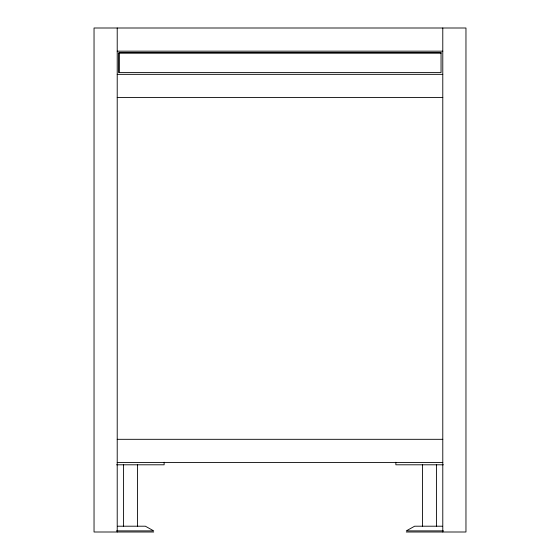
<?xml version="1.0" encoding="UTF-8"?>
<svg xmlns="http://www.w3.org/2000/svg" width="560" height="560" viewBox="0 0 560 560"><rect width="100%" height="100%" fill="white"/><g stroke="black" fill="none" stroke-linecap="round" stroke-linejoin="round"><path stroke-width="0.84" d="M117.215 51.17L442.785 51.17M118.951 52.913L441.049 52.913M117.215 74.347L442.785 74.347M117.215 97.517L442.785 97.517M117.215 439.313L442.785 439.313M117.215 462.483L442.785 462.483M116.585 464.8L164.136 464.8L164.136 462.245M443.415 464.8L395.864 464.8L395.864 462.245M117.698 526.204L145.362 526.204L153.713 530.88L116.55 530.88M442.302 526.204L414.638 526.204L406.287 530.88L443.45 530.88M153.713 532L94.038 532L94.038 28L465.962 28L465.962 532L406.287 532M442.785 28L442.785 532M436.415 464.8L436.415 526.204M422.513 464.8L422.513 526.204M137.487 464.8L137.487 526.204M123.585 464.8L123.585 526.204M118.993 52.913L118.993 72.604M117.215 28L117.215 532M441.049 52.871L118.951 52.871L118.951 72.604L441.049 72.604L441.049 52.871"/></g></svg>
